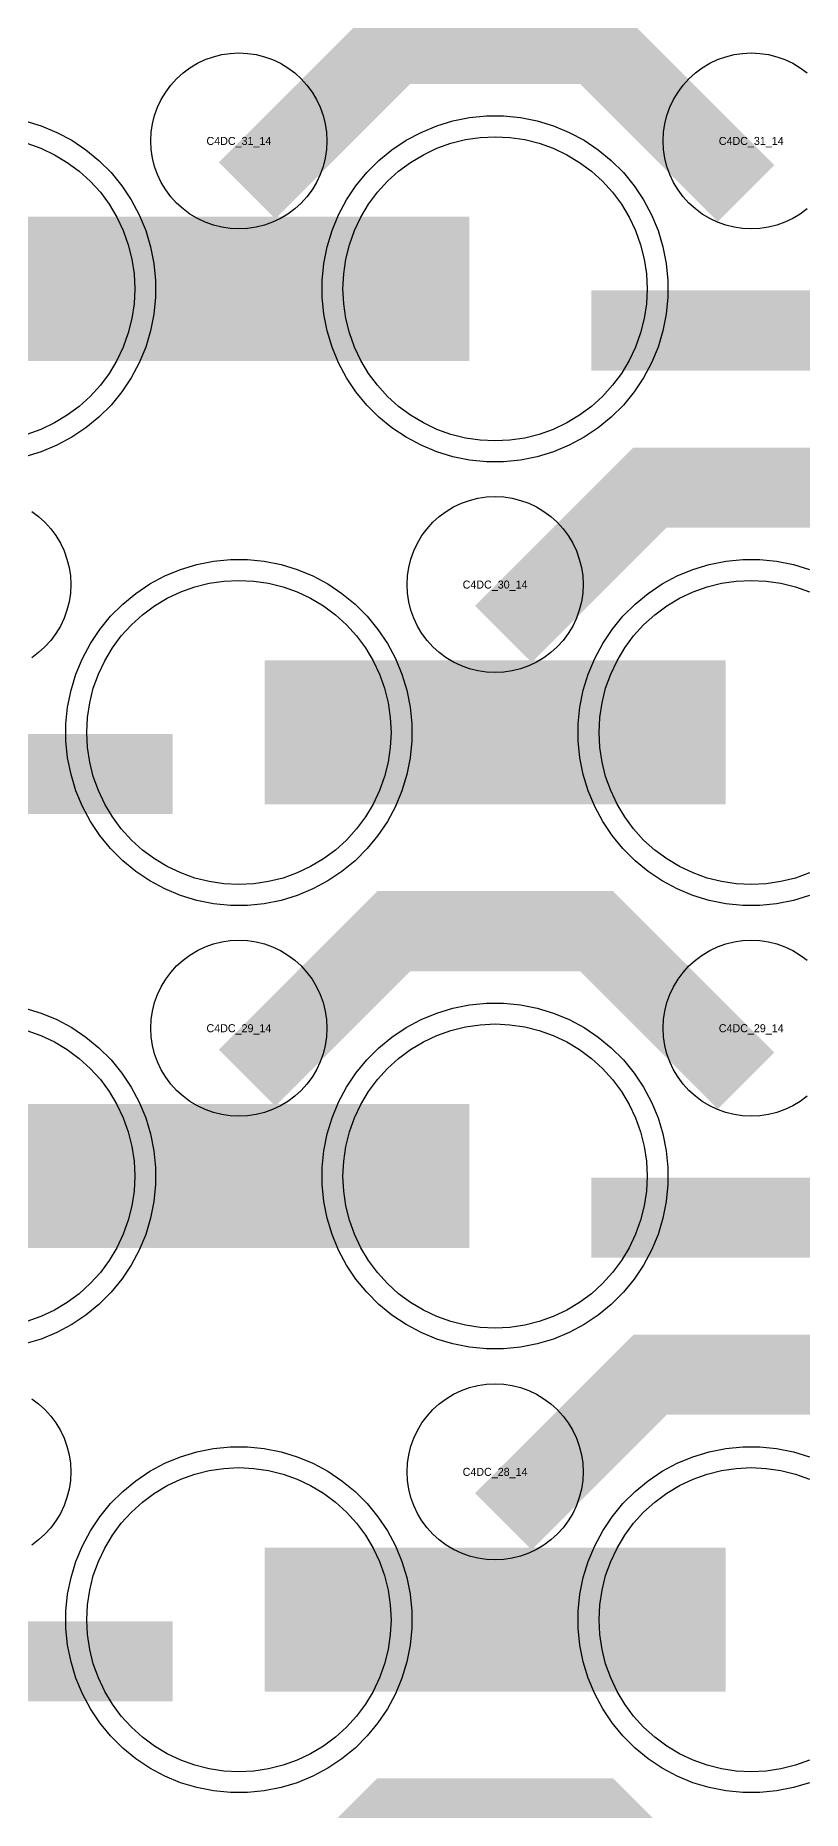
# Model space of a CAD drawing. Extents: x -11880 to 11880, y -14992 to 14992.
# Drawn here: x -7584 to -7344, y -11019 to -10465 of the extents above; entities that cross this region are included whole.
import ezdxf
from ezdxf.enums import TextEntityAlignment as Align

# ---------------------------------------------------------------- set-up
doc = ezdxf.new("R2010")
doc.units = 0
doc.header["$MEASUREMENT"] = 0
for name, color, linetype in [('GDS_775_DT_237', 138, 'CONTINUOUS'), ('RDL1_FS', 34, 'CONTINUOUS'), ('RDL_BS', 160, 'CONTINUOUS')]:
    doc.layers.add(name, color=color, linetype=linetype)

msp = doc.modelspace()

# ---------------------------------------------------------------- linework, layer by layer
at = {"layer": 'RDL1_FS', "color": 240, "true_color": 0xed1f24}
for points in [[(-7586.209, -10498.616), (-7581.819, -10500.188), (-7577.605, -10502.18), (-7573.605, -10504.578), (-7569.86, -10507.356), (-7566.406, -10510.486), (-7563.276, -10513.94), (-7560.498, -10517.685), (-7558.1, -10521.685), (-7556.108, -10525.899), (-7554.536, -10530.289), (-7553.404, -10534.812), (-7552.72, -10539.423), (-7552.491, -10544.08), (-7552.72, -10548.737), (-7553.404, -10553.348), (-7554.536, -10557.871), (-7556.108, -10562.261), (-7558.1, -10566.475), (-7560.498, -10570.475), (-7563.276, -10574.22), (-7566.406, -10577.674), (-7569.86, -10580.804), (-7573.605, -10583.582), (-7577.605, -10585.98), (-7581.819, -10587.972), (-7586.209, -10589.544)], [(-7341.819, -11003.662), (-7346.209, -11005.234), (-7350.732, -11006.366), (-7355.343, -11007.05), (-7360, -11007.279), (-7364.657, -11007.05), (-7369.268, -11006.366), (-7373.791, -11005.234), (-7378.181, -11003.662), (-7382.395, -11001.67), (-7386.395, -10999.272), (-7390.14, -10996.494), (-7393.594, -10993.364), (-7396.724, -10989.91), (-7399.502, -10986.165), (-7401.9, -10982.165), (-7403.892, -10977.951), (-7405.464, -10973.561), (-7406.596, -10969.038), (-7407.28, -10964.427), (-7407.509, -10959.77), (-7407.28, -10955.113), (-7406.596, -10950.502), (-7405.464, -10945.979), (-7403.892, -10941.589), (-7401.9, -10937.375), (-7399.502, -10933.375), (-7396.724, -10929.63), (-7393.594, -10926.176), (-7390.14, -10923.046), (-7386.395, -10920.268), (-7382.395, -10917.87), (-7378.181, -10915.878), (-7373.791, -10914.306), (-7369.268, -10913.174), (-7364.657, -10912.49), (-7360, -10912.261), (-7355.343, -10912.49), (-7350.732, -10913.174), (-7346.209, -10914.306), (-7341.819, -10915.878)]]:
    msp.add_lwpolyline(points, dxfattribs=at)
for points in [[(-7440, -10591.589), (-7444.657, -10591.36), (-7449.268, -10590.676), (-7453.791, -10589.544), (-7458.181, -10587.972), (-7462.395, -10585.98), (-7466.395, -10583.582), (-7470.14, -10580.804), (-7473.594, -10577.674), (-7476.724, -10574.22), (-7479.502, -10570.475), (-7481.9, -10566.475), (-7483.892, -10562.261), (-7485.464, -10557.871), (-7486.596, -10553.348), (-7487.28, -10548.737), (-7487.509, -10544.08), (-7487.28, -10539.423), (-7486.596, -10534.812), (-7485.464, -10530.289), (-7483.892, -10525.899), (-7481.9, -10521.685), (-7479.502, -10517.685), (-7476.724, -10513.94), (-7473.594, -10510.486), (-7470.14, -10507.356), (-7466.395, -10504.578), (-7462.395, -10502.18), (-7458.181, -10500.188), (-7453.791, -10498.616), (-7449.268, -10497.484), (-7444.657, -10496.8), (-7440, -10496.571), (-7435.343, -10496.8), (-7430.732, -10497.484), (-7426.209, -10498.616), (-7421.819, -10500.188), (-7417.605, -10502.18), (-7413.605, -10504.578), (-7409.86, -10507.356), (-7406.406, -10510.486), (-7403.276, -10513.94), (-7400.498, -10517.685), (-7398.1, -10521.685), (-7396.108, -10525.899), (-7394.536, -10530.289), (-7393.404, -10534.812), (-7392.72, -10539.423), (-7392.491, -10544.08), (-7392.72, -10548.737), (-7393.404, -10553.348), (-7394.536, -10557.871), (-7396.108, -10562.261), (-7398.1, -10566.475), (-7400.498, -10570.475), (-7403.276, -10574.22), (-7406.406, -10577.674), (-7409.86, -10580.804), (-7413.605, -10583.582), (-7417.605, -10585.98), (-7421.819, -10587.972), (-7426.209, -10589.544), (-7430.732, -10590.676), (-7435.343, -10591.36)], [(-7520, -11007.279), (-7524.657, -11007.05), (-7529.268, -11006.366), (-7533.791, -11005.234), (-7538.181, -11003.662), (-7542.395, -11001.67), (-7546.395, -10999.272), (-7550.14, -10996.494), (-7553.594, -10993.364), (-7556.724, -10989.91), (-7559.502, -10986.165), (-7561.9, -10982.165), (-7563.892, -10977.951), (-7565.464, -10973.561), (-7566.596, -10969.038), (-7567.28, -10964.427), (-7567.509, -10959.77), (-7567.28, -10955.113), (-7566.596, -10950.502), (-7565.464, -10945.979), (-7563.892, -10941.589), (-7561.9, -10937.375), (-7559.502, -10933.375), (-7556.724, -10929.63), (-7553.594, -10926.176), (-7550.14, -10923.046), (-7546.395, -10920.268), (-7542.395, -10917.87), (-7538.181, -10915.878), (-7533.791, -10914.306), (-7529.268, -10913.174), (-7524.657, -10912.49), (-7520, -10912.261), (-7515.343, -10912.49), (-7510.732, -10913.174), (-7506.209, -10914.306), (-7501.819, -10915.878), (-7497.605, -10917.87), (-7493.605, -10920.268), (-7489.86, -10923.046), (-7486.406, -10926.176), (-7483.276, -10929.63), (-7480.498, -10933.375), (-7478.1, -10937.375), (-7476.108, -10941.589), (-7474.536, -10945.979), (-7473.404, -10950.502), (-7472.72, -10955.113), (-7472.491, -10959.77), (-7472.72, -10964.427), (-7473.404, -10969.038), (-7474.536, -10973.561), (-7476.108, -10977.951), (-7478.1, -10982.165), (-7480.498, -10986.165), (-7483.276, -10989.91), (-7486.406, -10993.364), (-7489.86, -10996.494), (-7493.605, -10999.272), (-7497.605, -11001.67), (-7501.819, -11003.662), (-7506.209, -11005.234), (-7510.732, -11006.366), (-7515.343, -11007.05)]]:
    msp.add_lwpolyline(points, close=True, dxfattribs=at)
for points in [[(-7591.998, -10544.08, 45, 45, 0), (-7519.998, -10544.08, 45, 45, 0)], [(-7519.998, -10544.08, 45, 45, 0), (-7447.998, -10544.08, 45, 45, 0)], [(-7511.998, -10959.77, 45, 45, 0), (-7439.998, -10959.77, 45, 45, 0)], [(-7439.998, -10959.77, 45, 45, 0), (-7367.998, -10959.77, 45, 45, 0)]]:
    msp.add_lwpolyline(points, format="xyseb", dxfattribs=at)
at = {"layer": 'RDL1_FS'}
for points in [[(-7520, -10730.149), (-7524.657, -10729.92), (-7529.268, -10729.236), (-7533.791, -10728.104), (-7538.181, -10726.532), (-7542.395, -10724.54), (-7546.395, -10722.142), (-7550.14, -10719.364), (-7553.594, -10716.234), (-7556.724, -10712.78), (-7559.502, -10709.035), (-7561.9, -10705.035), (-7563.892, -10700.821), (-7565.464, -10696.431), (-7566.596, -10691.908), (-7567.28, -10687.297), (-7567.509, -10682.64), (-7567.28, -10677.983), (-7566.596, -10673.372), (-7565.464, -10668.849), (-7563.892, -10664.459), (-7561.9, -10660.245), (-7559.502, -10656.245), (-7556.724, -10652.5), (-7553.594, -10649.046), (-7550.14, -10645.916), (-7546.395, -10643.138), (-7542.395, -10640.74), (-7538.181, -10638.748), (-7533.791, -10637.176), (-7529.268, -10636.044), (-7524.657, -10635.36), (-7520, -10635.131), (-7515.343, -10635.36), (-7510.732, -10636.044), (-7506.209, -10637.176), (-7501.819, -10638.748), (-7497.605, -10640.74), (-7493.605, -10643.138), (-7489.86, -10645.916), (-7486.406, -10649.046), (-7483.276, -10652.5), (-7480.498, -10656.245), (-7478.1, -10660.245), (-7476.108, -10664.459), (-7474.536, -10668.849), (-7473.404, -10673.372), (-7472.72, -10677.983), (-7472.491, -10682.64), (-7472.72, -10687.297), (-7473.404, -10691.908), (-7474.536, -10696.431), (-7476.108, -10700.821), (-7478.1, -10705.035), (-7480.498, -10709.035), (-7483.276, -10712.78), (-7486.406, -10716.234), (-7489.86, -10719.364), (-7493.605, -10722.142), (-7497.605, -10724.54), (-7501.819, -10726.532), (-7506.209, -10728.104), (-7510.732, -10729.236), (-7515.343, -10729.92)], [(-7440, -10868.714), (-7444.657, -10868.485), (-7449.268, -10867.801), (-7453.791, -10866.669), (-7458.181, -10865.097), (-7462.395, -10863.105), (-7466.395, -10860.707), (-7470.14, -10857.929), (-7473.594, -10854.799), (-7476.724, -10851.345), (-7479.502, -10847.6), (-7481.9, -10843.6), (-7483.892, -10839.386), (-7485.464, -10834.996), (-7486.596, -10830.473), (-7487.28, -10825.862), (-7487.509, -10821.205), (-7487.28, -10816.548), (-7486.596, -10811.937), (-7485.464, -10807.414), (-7483.892, -10803.024), (-7481.9, -10798.81), (-7479.502, -10794.81), (-7476.724, -10791.065), (-7473.594, -10787.611), (-7470.14, -10784.481), (-7466.395, -10781.703), (-7462.395, -10779.305), (-7458.181, -10777.313), (-7453.791, -10775.741), (-7449.268, -10774.609), (-7444.657, -10773.925), (-7440, -10773.696), (-7435.343, -10773.925), (-7430.732, -10774.609), (-7426.209, -10775.741), (-7421.819, -10777.313), (-7417.605, -10779.305), (-7413.605, -10781.703), (-7409.86, -10784.481), (-7406.406, -10787.611), (-7403.276, -10791.065), (-7400.498, -10794.81), (-7398.1, -10798.81), (-7396.108, -10803.024), (-7394.536, -10807.414), (-7393.404, -10811.937), (-7392.72, -10816.548), (-7392.491, -10821.205), (-7392.72, -10825.862), (-7393.404, -10830.473), (-7394.536, -10834.996), (-7396.108, -10839.386), (-7398.1, -10843.6), (-7400.498, -10847.6), (-7403.276, -10851.345), (-7406.406, -10854.799), (-7409.86, -10857.929), (-7413.605, -10860.707), (-7417.605, -10863.105), (-7421.819, -10865.097), (-7426.209, -10866.669), (-7430.732, -10867.801), (-7435.343, -10868.485)]]:
    msp.add_lwpolyline(points, close=True, dxfattribs=at)
for points in [[(-7341.819, -10726.532), (-7346.209, -10728.104), (-7350.732, -10729.236), (-7355.343, -10729.92), (-7360, -10730.149), (-7364.657, -10729.92), (-7369.268, -10729.236), (-7373.791, -10728.104), (-7378.181, -10726.532), (-7382.395, -10724.54), (-7386.395, -10722.142), (-7390.14, -10719.364), (-7393.594, -10716.234), (-7396.724, -10712.78), (-7399.502, -10709.035), (-7401.9, -10705.035), (-7403.892, -10700.821), (-7405.464, -10696.431), (-7406.596, -10691.908), (-7407.28, -10687.297), (-7407.509, -10682.64), (-7407.28, -10677.983), (-7406.596, -10673.372), (-7405.464, -10668.849), (-7403.892, -10664.459), (-7401.9, -10660.245), (-7399.502, -10656.245), (-7396.724, -10652.5), (-7393.594, -10649.046), (-7390.14, -10645.916), (-7386.395, -10643.138), (-7382.395, -10640.74), (-7378.181, -10638.748), (-7373.791, -10637.176), (-7369.268, -10636.044), (-7364.657, -10635.36), (-7360, -10635.131), (-7355.343, -10635.36), (-7350.732, -10636.044), (-7346.209, -10637.176), (-7341.819, -10638.748)], [(-7586.209, -10775.741), (-7581.819, -10777.313), (-7577.605, -10779.305), (-7573.605, -10781.703), (-7569.86, -10784.481), (-7566.406, -10787.611), (-7563.276, -10791.065), (-7560.498, -10794.81), (-7558.1, -10798.81), (-7556.108, -10803.024), (-7554.536, -10807.414), (-7553.404, -10811.937), (-7552.72, -10816.548), (-7552.491, -10821.205), (-7552.72, -10825.862), (-7553.404, -10830.473), (-7554.536, -10834.996), (-7556.108, -10839.386), (-7558.1, -10843.6), (-7560.498, -10847.6), (-7563.276, -10851.345), (-7566.406, -10854.799), (-7569.86, -10857.929), (-7573.605, -10860.707), (-7577.605, -10863.105), (-7581.819, -10865.097), (-7586.209, -10866.669)]]:
    msp.add_lwpolyline(points, dxfattribs=at)
for points in [[(-7511.998, -10682.64, 45, 45, 0), (-7439.998, -10682.64, 45, 45, 0)], [(-7439.998, -10682.64, 45, 45, 0), (-7367.998, -10682.64, 45, 45, 0)], [(-7591.998, -10821.205, 45, 45, 0), (-7519.998, -10821.205, 45, 45, 0)], [(-7519.998, -10821.205, 45, 45, 0), (-7447.998, -10821.205, 45, 45, 0)]]:
    msp.add_lwpolyline(points, format="xyseb", dxfattribs=at)
at = {"layer": 'RDL_BS'}
for points in [[(-7517.438, -10513.394, 25, 25, 0), (-7471.623, -10467.579, 25, 25, 0), (-7438.07, -10467.579, 25, 25, 0)], [(-7361.599, -10514.293, 25, 25, 0), (-7408.313, -10467.579, 25, 25, 0), (-7438.071, -10467.579, 25, 25, 0)], [(-7437.438, -10651.954, 25, 25, 0), (-7391.623, -10606.139, 25, 25, 0), (-7358.07, -10606.139, 25, 25, 0)], [(-7281.599, -10652.853, 25, 25, 0), (-7328.313, -10606.139, 25, 25, 0), (-7358.071, -10606.139, 25, 25, 0)], [(-7649.984, -10695.653, 25, 25, 0), (-7540.719, -10695.653, 25, 25, 0)], [(-7517.438, -10790.519, 25, 25, 0), (-7471.623, -10744.704, 25, 25, 0), (-7438.07, -10744.704, 25, 25, 0)], [(-7361.599, -10791.418, 25, 25, 0), (-7408.313, -10744.704, 25, 25, 0), (-7438.071, -10744.704, 25, 25, 0)], [(-7409.984, -10834.218, 25, 25, 0), (-7300.719, -10834.218, 25, 25, 0)], [(-7437.438, -10929.084, 25, 25, 0), (-7391.623, -10883.269, 25, 25, 0), (-7358.07, -10883.269, 25, 25, 0)], [(-7281.599, -10929.983, 25, 25, 0), (-7328.313, -10883.269, 25, 25, 0), (-7358.071, -10883.269, 25, 25, 0)], [(-7517.438, -11067.649, 25, 25, 0), (-7471.623, -11021.834, 25, 25, 0), (-7438.07, -11021.834, 25, 25, 0)], [(-7361.599, -11068.548, 25, 25, 0), (-7408.313, -11021.834, 25, 25, 0), (-7438.071, -11021.834, 25, 25, 0)]]:
    msp.add_lwpolyline(points, format="xyseb", dxfattribs=at)
for points in [[(-7520, -10525.386), (-7522.693, -10525.254), (-7525.365, -10524.858), (-7527.984, -10524.201), (-7530.519, -10523.294), (-7532.956, -10522.142), (-7535.28, -10520.749), (-7537.443, -10519.146), (-7539.442, -10517.334), (-7541.254, -10515.335), (-7542.857, -10513.172), (-7544.25, -10510.848), (-7545.402, -10508.411), (-7546.309, -10505.876), (-7546.966, -10503.257), (-7547.362, -10500.585), (-7547.494, -10497.892), (-7547.362, -10495.199), (-7546.966, -10492.527), (-7546.309, -10489.908), (-7545.402, -10487.373), (-7544.25, -10484.936), (-7542.857, -10482.612), (-7541.254, -10480.449), (-7539.442, -10478.45), (-7537.443, -10476.638), (-7535.28, -10475.035), (-7532.956, -10473.642), (-7530.519, -10472.49), (-7527.984, -10471.583), (-7525.365, -10470.926), (-7522.693, -10470.53), (-7520, -10470.398), (-7517.307, -10470.53), (-7514.635, -10470.926), (-7512.016, -10471.583), (-7509.481, -10472.49), (-7507.044, -10473.642), (-7504.72, -10475.035), (-7502.557, -10476.638), (-7500.558, -10478.45), (-7498.746, -10480.449), (-7497.143, -10482.612), (-7495.75, -10484.936), (-7494.598, -10487.373), (-7493.691, -10489.908), (-7493.034, -10492.527), (-7492.638, -10495.199), (-7492.506, -10497.892), (-7492.638, -10500.585), (-7493.034, -10503.257), (-7493.691, -10505.876), (-7494.598, -10508.411), (-7495.75, -10510.848), (-7497.143, -10513.172), (-7498.746, -10515.335), (-7500.558, -10517.334), (-7502.557, -10519.146), (-7504.72, -10520.749), (-7507.044, -10522.142), (-7509.481, -10523.294), (-7512.016, -10524.201), (-7514.635, -10524.858), (-7517.307, -10525.254)], [(-7440, -10663.946), (-7442.693, -10663.814), (-7445.365, -10663.418), (-7447.984, -10662.761), (-7450.519, -10661.854), (-7452.956, -10660.702), (-7455.28, -10659.309), (-7457.443, -10657.706), (-7459.442, -10655.894), (-7461.254, -10653.895), (-7462.857, -10651.732), (-7464.25, -10649.408), (-7465.402, -10646.971), (-7466.309, -10644.436), (-7466.966, -10641.817), (-7467.362, -10639.145), (-7467.494, -10636.452), (-7467.362, -10633.759), (-7466.966, -10631.087), (-7466.309, -10628.468), (-7465.402, -10625.933), (-7464.25, -10623.496), (-7462.857, -10621.172), (-7461.254, -10619.009), (-7459.442, -10617.01), (-7457.443, -10615.198), (-7455.28, -10613.595), (-7452.956, -10612.202), (-7450.519, -10611.05), (-7447.984, -10610.143), (-7445.365, -10609.486), (-7442.693, -10609.09), (-7440, -10608.958), (-7437.307, -10609.09), (-7434.635, -10609.486), (-7432.016, -10610.143), (-7429.481, -10611.05), (-7427.044, -10612.202), (-7424.72, -10613.595), (-7422.557, -10615.198), (-7420.558, -10617.01), (-7418.746, -10619.009), (-7417.143, -10621.172), (-7415.75, -10623.496), (-7414.598, -10625.933), (-7413.691, -10628.468), (-7413.034, -10631.087), (-7412.638, -10633.759), (-7412.506, -10636.452), (-7412.638, -10639.145), (-7413.034, -10641.817), (-7413.691, -10644.436), (-7414.598, -10646.971), (-7415.75, -10649.408), (-7417.143, -10651.732), (-7418.746, -10653.895), (-7420.558, -10655.894), (-7422.557, -10657.706), (-7424.72, -10659.309), (-7427.044, -10660.702), (-7429.481, -10661.854), (-7432.016, -10662.761), (-7434.635, -10663.418), (-7437.307, -10663.814)], [(-7522.644, -10736.64), (-7527.938, -10736.123), (-7533.165, -10735.077), (-7538.205, -10733.546), (-7543.115, -10731.515), (-7547.777, -10729.023), (-7552.191, -10726.076), (-7556.292, -10722.714), (-7560.074, -10718.932), (-7563.436, -10714.831), (-7566.383, -10710.417), (-7568.875, -10705.755), (-7570.906, -10700.845), (-7572.437, -10695.805), (-7573.483, -10690.578), (-7574, -10685.284), (-7574, -10679.996), (-7573.483, -10674.702), (-7572.437, -10669.475), (-7570.906, -10664.435), (-7568.875, -10659.525), (-7566.383, -10654.863), (-7563.436, -10650.449), (-7560.074, -10646.348), (-7556.292, -10642.566), (-7552.191, -10639.204), (-7547.777, -10636.257), (-7543.115, -10633.765), (-7538.205, -10631.734), (-7533.165, -10630.203), (-7527.938, -10629.157), (-7522.644, -10628.64), (-7517.356, -10628.64), (-7512.062, -10629.157), (-7506.835, -10630.203), (-7501.795, -10631.734), (-7496.885, -10633.765), (-7492.223, -10636.257), (-7487.809, -10639.204), (-7483.708, -10642.566), (-7479.926, -10646.348), (-7476.564, -10650.449), (-7473.617, -10654.863), (-7471.125, -10659.525), (-7469.094, -10664.435), (-7467.563, -10669.475), (-7466.517, -10674.702), (-7466, -10679.996), (-7466, -10685.284), (-7466.517, -10690.578), (-7467.563, -10695.805), (-7469.094, -10700.845), (-7471.125, -10705.755), (-7473.617, -10710.417), (-7476.564, -10714.831), (-7479.926, -10718.932), (-7483.708, -10722.714), (-7487.809, -10726.076), (-7492.223, -10729.023), (-7496.885, -10731.515), (-7501.795, -10733.546), (-7506.835, -10735.077), (-7512.062, -10736.123), (-7517.356, -10736.64)], [(-7520, -10802.511), (-7522.693, -10802.379), (-7525.365, -10801.983), (-7527.984, -10801.326), (-7530.519, -10800.419), (-7532.956, -10799.267), (-7535.28, -10797.874), (-7537.443, -10796.271), (-7539.442, -10794.459), (-7541.254, -10792.46), (-7542.857, -10790.297), (-7544.25, -10787.973), (-7545.402, -10785.536), (-7546.309, -10783.001), (-7546.966, -10780.382), (-7547.362, -10777.71), (-7547.494, -10775.017), (-7547.362, -10772.324), (-7546.966, -10769.652), (-7546.309, -10767.033), (-7545.402, -10764.498), (-7544.25, -10762.061), (-7542.857, -10759.737), (-7541.254, -10757.574), (-7539.442, -10755.575), (-7537.443, -10753.763), (-7535.28, -10752.16), (-7532.956, -10750.767), (-7530.519, -10749.615), (-7527.984, -10748.708), (-7525.365, -10748.051), (-7522.693, -10747.655), (-7520, -10747.523), (-7517.307, -10747.655), (-7514.635, -10748.051), (-7512.016, -10748.708), (-7509.481, -10749.615), (-7507.044, -10750.767), (-7504.72, -10752.16), (-7502.557, -10753.763), (-7500.558, -10755.575), (-7498.746, -10757.574), (-7497.143, -10759.737), (-7495.75, -10762.061), (-7494.598, -10764.498), (-7493.691, -10767.033), (-7493.034, -10769.652), (-7492.638, -10772.324), (-7492.506, -10775.017), (-7492.638, -10777.71), (-7493.034, -10780.382), (-7493.691, -10783.001), (-7494.598, -10785.536), (-7495.75, -10787.973), (-7497.143, -10790.297), (-7498.746, -10792.46), (-7500.558, -10794.459), (-7502.557, -10796.271), (-7504.72, -10797.874), (-7507.044, -10799.267), (-7509.481, -10800.419), (-7512.016, -10801.326), (-7514.635, -10801.983), (-7517.307, -10802.379)], [(-7442.644, -10875.205), (-7447.938, -10874.688), (-7453.165, -10873.642), (-7458.205, -10872.111), (-7463.115, -10870.08), (-7467.777, -10867.588), (-7472.191, -10864.641), (-7476.292, -10861.279), (-7480.074, -10857.497), (-7483.436, -10853.396), (-7486.383, -10848.982), (-7488.875, -10844.32), (-7490.906, -10839.41), (-7492.437, -10834.37), (-7493.483, -10829.143), (-7494, -10823.849), (-7494, -10818.561), (-7493.483, -10813.267), (-7492.437, -10808.04), (-7490.906, -10803), (-7488.875, -10798.09), (-7486.383, -10793.428), (-7483.436, -10789.014), (-7480.074, -10784.913), (-7476.292, -10781.131), (-7472.191, -10777.769), (-7467.777, -10774.822), (-7463.115, -10772.33), (-7458.205, -10770.299), (-7453.165, -10768.768), (-7447.938, -10767.722), (-7442.644, -10767.205), (-7437.356, -10767.205), (-7432.062, -10767.722), (-7426.835, -10768.768), (-7421.795, -10770.299), (-7416.885, -10772.33), (-7412.223, -10774.822), (-7407.809, -10777.769), (-7403.708, -10781.131), (-7399.926, -10784.913), (-7396.564, -10789.014), (-7393.617, -10793.428), (-7391.125, -10798.09), (-7389.094, -10803), (-7387.563, -10808.04), (-7386.517, -10813.267), (-7386, -10818.561), (-7386, -10823.849), (-7386.517, -10829.143), (-7387.563, -10834.37), (-7389.094, -10839.41), (-7391.125, -10844.32), (-7393.617, -10848.982), (-7396.564, -10853.396), (-7399.926, -10857.497), (-7403.708, -10861.279), (-7407.809, -10864.641), (-7412.223, -10867.588), (-7416.885, -10870.08), (-7421.795, -10872.111), (-7426.835, -10873.642), (-7432.062, -10874.688), (-7437.356, -10875.205)], [(-7440, -10941.076), (-7442.693, -10940.944), (-7445.365, -10940.548), (-7447.984, -10939.891), (-7450.519, -10938.984), (-7452.956, -10937.832), (-7455.28, -10936.439), (-7457.443, -10934.836), (-7459.442, -10933.024), (-7461.254, -10931.025), (-7462.857, -10928.862), (-7464.25, -10926.538), (-7465.402, -10924.101), (-7466.309, -10921.566), (-7466.966, -10918.947), (-7467.362, -10916.275), (-7467.494, -10913.582), (-7467.362, -10910.889), (-7466.966, -10908.217), (-7466.309, -10905.598), (-7465.402, -10903.063), (-7464.25, -10900.626), (-7462.857, -10898.302), (-7461.254, -10896.139), (-7459.442, -10894.14), (-7457.443, -10892.328), (-7455.28, -10890.725), (-7452.956, -10889.332), (-7450.519, -10888.18), (-7447.984, -10887.273), (-7445.365, -10886.616), (-7442.693, -10886.22), (-7440, -10886.088), (-7437.307, -10886.22), (-7434.635, -10886.616), (-7432.016, -10887.273), (-7429.481, -10888.18), (-7427.044, -10889.332), (-7424.72, -10890.725), (-7422.557, -10892.328), (-7420.558, -10894.14), (-7418.746, -10896.139), (-7417.143, -10898.302), (-7415.75, -10900.626), (-7414.598, -10903.063), (-7413.691, -10905.598), (-7413.034, -10908.217), (-7412.638, -10910.889), (-7412.506, -10913.582), (-7412.638, -10916.275), (-7413.034, -10918.947), (-7413.691, -10921.566), (-7414.598, -10924.101), (-7415.75, -10926.538), (-7417.143, -10928.862), (-7418.746, -10931.025), (-7420.558, -10933.024), (-7422.557, -10934.836), (-7424.72, -10936.439), (-7427.044, -10937.832), (-7429.481, -10938.984), (-7432.016, -10939.891), (-7434.635, -10940.548), (-7437.307, -10940.944)]]:
    msp.add_lwpolyline(points, close=True, dxfattribs=at)
for points in [[(-7342.557, -10519.146), (-7344.72, -10520.749), (-7347.044, -10522.142), (-7349.481, -10523.294), (-7352.016, -10524.201), (-7354.635, -10524.858), (-7357.307, -10525.254), (-7360, -10525.386), (-7362.693, -10525.254), (-7365.365, -10524.858), (-7367.984, -10524.201), (-7370.519, -10523.294), (-7372.956, -10522.142), (-7375.28, -10520.749), (-7377.443, -10519.146), (-7379.442, -10517.334), (-7381.254, -10515.335), (-7382.857, -10513.172), (-7384.25, -10510.848), (-7385.402, -10508.411), (-7386.309, -10505.876), (-7386.966, -10503.257), (-7387.362, -10500.585), (-7387.494, -10497.892), (-7387.362, -10495.199), (-7386.966, -10492.527), (-7386.309, -10489.908), (-7385.402, -10487.373), (-7384.25, -10484.936), (-7382.857, -10482.612), (-7381.254, -10480.449), (-7379.442, -10478.45), (-7377.443, -10476.638), (-7375.28, -10475.035), (-7372.956, -10473.642), (-7370.519, -10472.49), (-7367.984, -10471.583), (-7365.365, -10470.926), (-7362.693, -10470.53), (-7360, -10470.398), (-7357.307, -10470.53), (-7354.635, -10470.926), (-7352.016, -10471.583), (-7349.481, -10472.49), (-7347.044, -10473.642), (-7344.72, -10475.035), (-7342.557, -10476.638)], [(-7584.72, -10613.595), (-7582.557, -10615.198), (-7580.558, -10617.01), (-7578.746, -10619.009), (-7577.143, -10621.172), (-7575.75, -10623.496), (-7574.598, -10625.933), (-7573.691, -10628.468), (-7573.034, -10631.087), (-7572.638, -10633.759), (-7572.506, -10636.452), (-7572.638, -10639.145), (-7573.034, -10641.817), (-7573.691, -10644.436), (-7574.598, -10646.971), (-7575.75, -10649.408), (-7577.143, -10651.732), (-7578.746, -10653.895), (-7580.558, -10655.894), (-7582.557, -10657.706), (-7584.72, -10659.309)], [(-7341.795, -10733.546), (-7346.835, -10735.077), (-7352.062, -10736.123), (-7357.356, -10736.64), (-7362.644, -10736.64), (-7367.938, -10736.123), (-7373.165, -10735.077), (-7378.205, -10733.546), (-7383.115, -10731.515), (-7387.777, -10729.023), (-7392.191, -10726.076), (-7396.292, -10722.714), (-7400.074, -10718.932), (-7403.436, -10714.831), (-7406.383, -10710.417), (-7408.875, -10705.755), (-7410.906, -10700.845), (-7412.437, -10695.805), (-7413.483, -10690.578), (-7414, -10685.284), (-7414, -10679.996), (-7413.483, -10674.702), (-7412.437, -10669.475), (-7410.906, -10664.435), (-7408.875, -10659.525), (-7406.383, -10654.863), (-7403.436, -10650.449), (-7400.074, -10646.348), (-7396.292, -10642.566), (-7392.191, -10639.204), (-7387.777, -10636.257), (-7383.115, -10633.765), (-7378.205, -10631.734), (-7373.165, -10630.203), (-7367.938, -10629.157), (-7362.644, -10628.64), (-7357.356, -10628.64), (-7352.062, -10629.157), (-7346.835, -10630.203), (-7341.795, -10631.734)], [(-7342.557, -10796.271), (-7344.72, -10797.874), (-7347.044, -10799.267), (-7349.481, -10800.419), (-7352.016, -10801.326), (-7354.635, -10801.983), (-7357.307, -10802.379), (-7360, -10802.511), (-7362.693, -10802.379), (-7365.365, -10801.983), (-7367.984, -10801.326), (-7370.519, -10800.419), (-7372.956, -10799.267), (-7375.28, -10797.874), (-7377.443, -10796.271), (-7379.442, -10794.459), (-7381.254, -10792.46), (-7382.857, -10790.297), (-7384.25, -10787.973), (-7385.402, -10785.536), (-7386.309, -10783.001), (-7386.966, -10780.382), (-7387.362, -10777.71), (-7387.494, -10775.017), (-7387.362, -10772.324), (-7386.966, -10769.652), (-7386.309, -10767.033), (-7385.402, -10764.498), (-7384.25, -10762.061), (-7382.857, -10759.737), (-7381.254, -10757.574), (-7379.442, -10755.575), (-7377.443, -10753.763), (-7375.28, -10752.16), (-7372.956, -10750.767), (-7370.519, -10749.615), (-7367.984, -10748.708), (-7365.365, -10748.051), (-7362.693, -10747.655), (-7360, -10747.523), (-7357.307, -10747.655), (-7354.635, -10748.051), (-7352.016, -10748.708), (-7349.481, -10749.615), (-7347.044, -10750.767), (-7344.72, -10752.16), (-7342.557, -10753.763)], [(-7586.835, -10768.768), (-7581.795, -10770.299), (-7576.885, -10772.33), (-7572.223, -10774.822), (-7567.809, -10777.769), (-7563.708, -10781.131), (-7559.926, -10784.913), (-7556.564, -10789.014), (-7553.617, -10793.428), (-7551.125, -10798.09), (-7549.094, -10803), (-7547.563, -10808.04), (-7546.517, -10813.267), (-7546, -10818.561), (-7546, -10823.849), (-7546.517, -10829.143), (-7547.563, -10834.37), (-7549.094, -10839.41), (-7551.125, -10844.32), (-7553.617, -10848.982), (-7556.564, -10853.396), (-7559.926, -10857.497), (-7563.708, -10861.279), (-7567.809, -10864.641), (-7572.223, -10867.588), (-7576.885, -10870.08), (-7581.795, -10872.111), (-7586.835, -10873.642)], [(-7584.72, -10890.725), (-7582.557, -10892.328), (-7580.558, -10894.14), (-7578.746, -10896.139), (-7577.143, -10898.302), (-7575.75, -10900.626), (-7574.598, -10903.063), (-7573.691, -10905.598), (-7573.034, -10908.217), (-7572.638, -10910.889), (-7572.506, -10913.582), (-7572.638, -10916.275), (-7573.034, -10918.947), (-7573.691, -10921.566), (-7574.598, -10924.101), (-7575.75, -10926.538), (-7577.143, -10928.862), (-7578.746, -10931.025), (-7580.558, -10933.024), (-7582.557, -10934.836), (-7584.72, -10936.439)]]:
    msp.add_lwpolyline(points, dxfattribs=at)
at = {"layer": 'RDL_BS', "color": 240, "true_color": 0xed1f24}
for points in [[(-7586.835, -10491.643), (-7581.795, -10493.174), (-7576.885, -10495.205), (-7572.223, -10497.697), (-7567.809, -10500.644), (-7563.708, -10504.006), (-7559.926, -10507.788), (-7556.564, -10511.889), (-7553.617, -10516.303), (-7551.125, -10520.965), (-7549.094, -10525.875), (-7547.563, -10530.915), (-7546.517, -10536.142), (-7546, -10541.436), (-7546, -10546.724), (-7546.517, -10552.018), (-7547.563, -10557.245), (-7549.094, -10562.285), (-7551.125, -10567.195), (-7553.617, -10571.857), (-7556.564, -10576.271), (-7559.926, -10580.372), (-7563.708, -10584.154), (-7567.809, -10587.516), (-7572.223, -10590.463), (-7576.885, -10592.955), (-7581.795, -10594.986), (-7586.835, -10596.517)], [(-7341.795, -11010.676), (-7346.835, -11012.207), (-7352.062, -11013.253), (-7357.356, -11013.77), (-7362.644, -11013.77), (-7367.938, -11013.253), (-7373.165, -11012.207), (-7378.205, -11010.676), (-7383.115, -11008.645), (-7387.777, -11006.153), (-7392.191, -11003.206), (-7396.292, -10999.844), (-7400.074, -10996.062), (-7403.436, -10991.961), (-7406.383, -10987.547), (-7408.875, -10982.885), (-7410.906, -10977.975), (-7412.437, -10972.935), (-7413.483, -10967.708), (-7414, -10962.414), (-7414, -10957.126), (-7413.483, -10951.832), (-7412.437, -10946.605), (-7410.906, -10941.565), (-7408.875, -10936.655), (-7406.383, -10931.993), (-7403.436, -10927.579), (-7400.074, -10923.478), (-7396.292, -10919.696), (-7392.191, -10916.334), (-7387.777, -10913.387), (-7383.115, -10910.895), (-7378.205, -10908.864), (-7373.165, -10907.333), (-7367.938, -10906.287), (-7362.644, -10905.77), (-7357.356, -10905.77), (-7352.062, -10906.287), (-7346.835, -10907.333), (-7341.795, -10908.864)]]:
    msp.add_lwpolyline(points, dxfattribs=at)
for points in [[(-7442.644, -10598.08), (-7447.938, -10597.563), (-7453.165, -10596.517), (-7458.205, -10594.986), (-7463.115, -10592.955), (-7467.777, -10590.463), (-7472.191, -10587.516), (-7476.292, -10584.154), (-7480.074, -10580.372), (-7483.436, -10576.271), (-7486.383, -10571.857), (-7488.875, -10567.195), (-7490.906, -10562.285), (-7492.437, -10557.245), (-7493.483, -10552.018), (-7494, -10546.724), (-7494, -10541.436), (-7493.483, -10536.142), (-7492.437, -10530.915), (-7490.906, -10525.875), (-7488.875, -10520.965), (-7486.383, -10516.303), (-7483.436, -10511.889), (-7480.074, -10507.788), (-7476.292, -10504.006), (-7472.191, -10500.644), (-7467.777, -10497.697), (-7463.115, -10495.205), (-7458.205, -10493.174), (-7453.165, -10491.643), (-7447.938, -10490.597), (-7442.644, -10490.08), (-7437.356, -10490.08), (-7432.062, -10490.597), (-7426.835, -10491.643), (-7421.795, -10493.174), (-7416.885, -10495.205), (-7412.223, -10497.697), (-7407.809, -10500.644), (-7403.708, -10504.006), (-7399.926, -10507.788), (-7396.564, -10511.889), (-7393.617, -10516.303), (-7391.125, -10520.965), (-7389.094, -10525.875), (-7387.563, -10530.915), (-7386.517, -10536.142), (-7386, -10541.436), (-7386, -10546.724), (-7386.517, -10552.018), (-7387.563, -10557.245), (-7389.094, -10562.285), (-7391.125, -10567.195), (-7393.617, -10571.857), (-7396.564, -10576.271), (-7399.926, -10580.372), (-7403.708, -10584.154), (-7407.809, -10587.516), (-7412.223, -10590.463), (-7416.885, -10592.955), (-7421.795, -10594.986), (-7426.835, -10596.517), (-7432.062, -10597.563), (-7437.356, -10598.08)], [(-7522.644, -11013.77), (-7527.938, -11013.253), (-7533.165, -11012.207), (-7538.205, -11010.676), (-7543.115, -11008.645), (-7547.777, -11006.153), (-7552.191, -11003.206), (-7556.292, -10999.844), (-7560.074, -10996.062), (-7563.436, -10991.961), (-7566.383, -10987.547), (-7568.875, -10982.885), (-7570.906, -10977.975), (-7572.437, -10972.935), (-7573.483, -10967.708), (-7574, -10962.414), (-7574, -10957.126), (-7573.483, -10951.832), (-7572.437, -10946.605), (-7570.906, -10941.565), (-7568.875, -10936.655), (-7566.383, -10931.993), (-7563.436, -10927.579), (-7560.074, -10923.478), (-7556.292, -10919.696), (-7552.191, -10916.334), (-7547.777, -10913.387), (-7543.115, -10910.895), (-7538.205, -10908.864), (-7533.165, -10907.333), (-7527.938, -10906.287), (-7522.644, -10905.77), (-7517.356, -10905.77), (-7512.062, -10906.287), (-7506.835, -10907.333), (-7501.795, -10908.864), (-7496.885, -10910.895), (-7492.223, -10913.387), (-7487.809, -10916.334), (-7483.708, -10919.696), (-7479.926, -10923.478), (-7476.564, -10927.579), (-7473.617, -10931.993), (-7471.125, -10936.655), (-7469.094, -10941.565), (-7467.563, -10946.605), (-7466.517, -10951.832), (-7466, -10957.126), (-7466, -10962.414), (-7466.517, -10967.708), (-7467.563, -10972.935), (-7469.094, -10977.975), (-7471.125, -10982.885), (-7473.617, -10987.547), (-7476.564, -10991.961), (-7479.926, -10996.062), (-7483.708, -10999.844), (-7487.809, -11003.206), (-7492.223, -11006.153), (-7496.885, -11008.645), (-7501.795, -11010.676), (-7506.835, -11012.207), (-7512.062, -11013.253), (-7517.356, -11013.77)]]:
    msp.add_lwpolyline(points, close=True, dxfattribs=at)
for points in [[(-7409.984, -10557.093, 25, 25, 0), (-7300.719, -10557.093, 25, 25, 0)], [(-7649.984, -10972.783, 25, 25, 0), (-7540.719, -10972.783, 25, 25, 0)]]:
    msp.add_lwpolyline(points, format="xyseb", dxfattribs=at)

# ---------------------------------------------------------------- texts
at = {"layer": 'GDS_775_DT_237'}
for s, p in [('C4DC_31_14', (-7520, -10497.892)), ('C4DC_31_14', (-7520, -10497.892)), ('C4DC_31_14', (-7360, -10497.892)), ('C4DC_31_14', (-7360, -10497.892)), ('C4DC_30_14', (-7440, -10636.452)), ('C4DC_30_14', (-7440, -10636.452)), ('C4DC_29_14', (-7520, -10775.017)), ('C4DC_29_14', (-7520, -10775.017)), ('C4DC_29_14', (-7360, -10775.017)), ('C4DC_29_14', (-7360, -10775.017)), ('C4DC_28_14', (-7440, -10913.582)), ('C4DC_28_14', (-7440, -10913.582))]:
    msp.add_text(s, height=2.5, dxfattribs=at).set_placement(p, align=Align.MIDDLE_CENTER)

doc.saveas('drawing.dxf')
